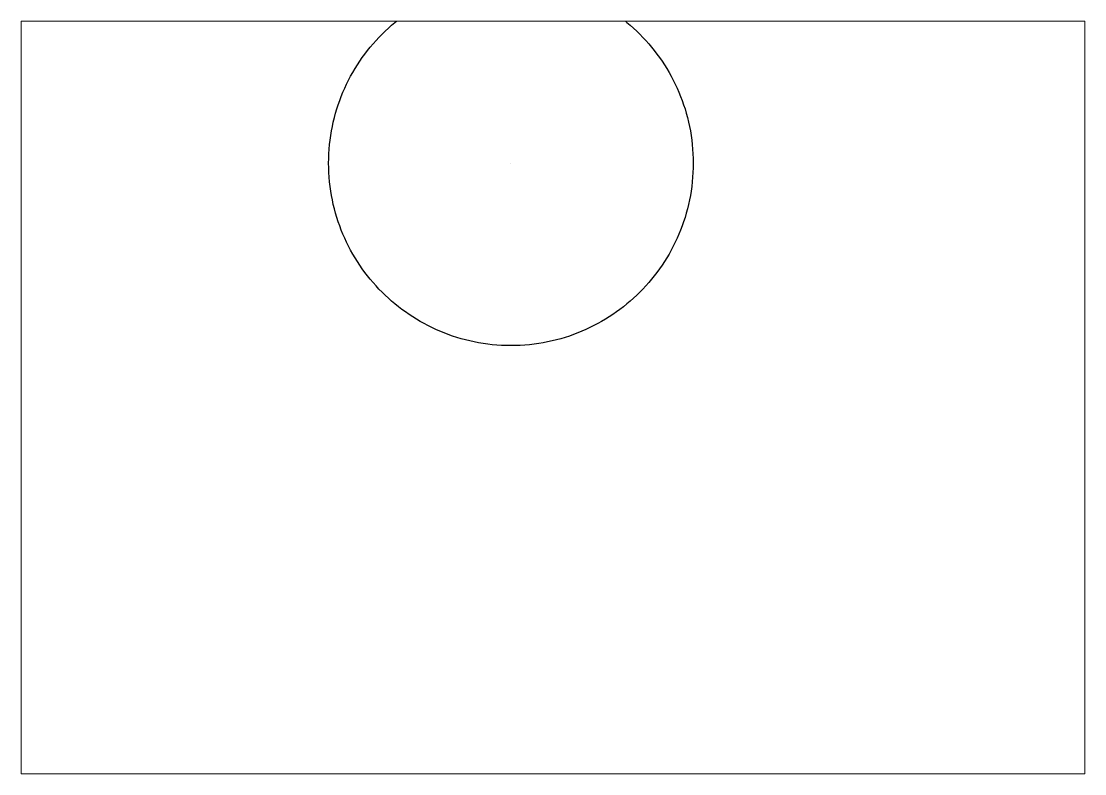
# Paper-space layout 'Layout2' of a CAD drawing. Header units: millimetres. Extents: x 30 to 267, y 21 to 189.
# The model-space entities are those that its viewports show. They can reach past a viewport. Long polylines and large blocks are cut down to what shows.
import ezdxf

# ---------------------------------------------------------------- set-up
doc = ezdxf.new("R2010")
doc.units = ezdxf.units.MM
doc.header["$LTSCALE"] = 0.3
doc.layers.add('Contorno', color=5, linetype='Continuous', lineweight=30)

msp = doc.modelspace()

# ---------------------------------------------------------------- linework, layer by layer
at = {"layer": 'Contorno', "extrusion": (0, -1, 0)}
msp.add_line((16813.7, 0, 232), (16813.7, 0, -58), dxfattribs=at)
at = {"layer": 'Contorno'}
msp.add_circle((16813.7, 0, 232), 265, dxfattribs=at)

psp = doc.layouts.new('Layout2')

# ---------------------------------------------------------------- viewports
at = {"layer": 'Contorno'}
psp.add_viewport(center=(148.51, 105.01), size=(237.61, 168.0125), view_center_point=(16874.9, -340.37), view_height=1093.2731, dxfattribs=at)

doc.saveas('drawing.dxf')
